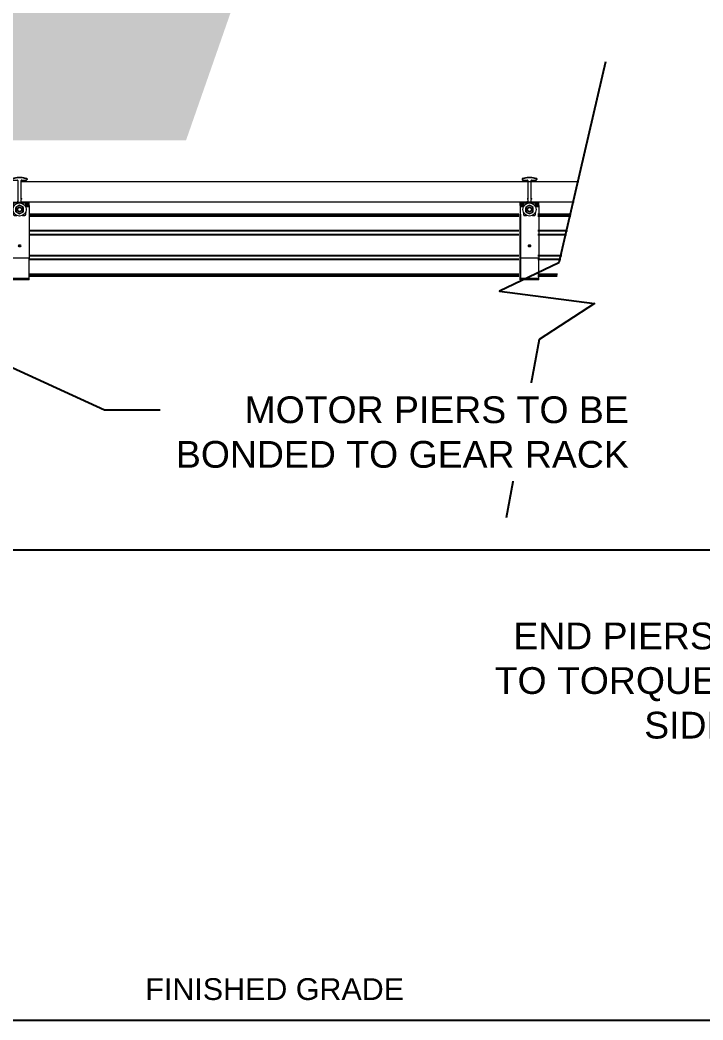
# Model space of a CAD drawing. Header units: feet. Extents: x -17 to 453, y -41 to 31.
# Drawn here: x 50.766 to 53.318, y -8.192 to -4.454 of the extents above; entities that cross this region are included whole.
import ezdxf
from ezdxf import colors
from ezdxf.entities.mleader import LeaderData, LeaderLine
from ezdxf.enums import TextEntityAlignment as Align
from ezdxf.math import Vec2, Vec3

# ---------------------------------------------------------------- set-up
doc = ezdxf.new("R2018")
doc.units = ezdxf.units.FT
doc.header["$MEASUREMENT"] = 0
for name, color, linetype in [('ATI CENTER SUPPORT', 7, 'Continuous'), ('DETL-RACK-FADE', 8, 'Continuous'), ('E-TEXT', 7, 'Continuous'), ('G-ANNO-TEXT', 1, 'Continuous'), ('S-ERTH', 9, 'Continuous')]:
    doc.layers.add(name, color=color, linetype=linetype)
doc.styles.add('NEI-A', font='arial.ttf')
doc.styles.get("Standard").update_dxf_attribs({"font": 'arial.ttf'})
doc.styles.add('Strata 3_32', font='arial.ttf', dxfattribs={"height": 0.09375})

# ---------------------------------------------------------------- blocks, each defined once
blk = doc.blocks.new('DETAIL_TITLE')
at = {"style": 'NEI-A', "flags": 8}
blk.add_attdef('#', text='', height=0.2, dxfattribs=at).set_placement((0.5922, -0.5109), align=Align.MIDDLE_CENTER)
at = {"lineweight": 30, "style": '', "flags": 104}
blk.add_attdef('DETAIL_TITLE', text='', height=0.2, dxfattribs=at).set_placement((0.9099, -0.5251), align=Align.BOTTOM_LEFT)
at = {"style": 'NEI-A'}
for tag, p in [('SCALE:', (0.9386, -0.7379)), ('1"_=_', (1.5474, -0.7379))]:
    blk.add_attdef(tag, text='', height=0.1, dxfattribs=at).set_placement(p, align=Align.BOTTOM_LEFT)
blk = doc.blocks.new('CLAMP')
at = {"color": 3, "linetype": 'Continuous', "lineweight": 15}
for p, q in [((-0.0144, 0.1299), (-0.0144, 0.1287)), ((-0.0048, 0.1326), (-0.0142, 0.1302)), ((-0.0048, 0.1315), (-0.0142, 0.129)), ((-0.0142, 0.1302), (-0.0142, 0.129)), ((-0.0131, 0.1275), (-0.004, 0.1275)), ((-0.0048, 0.1326), (-0.0048, 0.1315)), ((0.0048, 0.1326), (-0.0048, 0.1326)), ((0.0048, 0.1315), (-0.0048, 0.1315)), ((-0.0032, 0.1267), (-0.0032, 0.091)), ((0.0032, 0.1242), (0.0032, 0.1267)), ((0.0032, 0.091), (0.0032, 0.1242)), ((0.004, 0.1275), (0.0131, 0.1275)), ((0.0048, 0.1326), (0.0048, 0.1315)), ((0.0142, 0.1302), (0.0048, 0.1326)), ((0.0142, 0.129), (0.0048, 0.1315)), ((0.0142, 0.1302), (0.0142, 0.129)), ((0.0144, 0.1299), (0.0144, 0.1287)), ((-0.0182, 0.0808), (-0.0182, 0.0839)), ((-0.0182, 0.0782), (-0.0182, 0.0808)), ((-0.0182, 0.0808), (-0.0117, 0.0808)), ((-0.0182, 0.0782), (-0.0182, 0.0778)), ((-0.0182, 0.0782), (-0.0117, 0.0782)), ((-0.0182, 0.0778), (-0.0182, 0.0758)), ((-0.0117, 0.0778), (-0.0182, 0.0778)), ((-0.0117, 0.0828), (-0.0117, 0.0821)), ((-0.0117, 0.0821), (-0.0117, 0.0755)), ((-0.0072, 0.0839), (-0.0102, 0.0837)), ((-0.0102, 0.0839), (-0.0102, 0.0837)), ((-0.0035, 0.0851), (-0.0049, 0.0851)), ((-0.0035, 0.0851), (-0.0049, 0.0851)), ((-0.0049, 0.0848), (-0.0041, 0.0848)), ((-0.0041, 0.0841), (-0.0049, 0.084)), ((-0.0041, 0.0848), (-0.0041, 0.0841)), ((-0.0032, 0.0921), (-0.0037, 0.0916)), ((-0.0037, 0.0916), (-0.0037, 0.0905)), ((-0.0037, 0.0916), (-0.0037, 0.0916)), ((-0.0032, 0.091), (-0.0037, 0.0905)), ((-0.0037, 0.0905), (-0.0032, 0.09)), ((0, 0.0787), (-0.0036, 0.0766)), ((-0.0032, 0.09), (-0.0032, 0.0851)), ((0.0036, 0.0766), (0, 0.0787)), ((0.0032, 0.0921), (0.0037, 0.0916)), ((0.0032, 0.091), (0.0037, 0.0905)), ((0.0037, 0.0905), (0.0032, 0.09)), ((0.0032, 0.0839), (0.0032, 0.09)), ((0.0037, 0.0916), (0.0037, 0.0905)), ((0.0037, 0.0916), (0.0037, 0.0916)), ((0.0102, 0.0837), (0.0072, 0.0839)), ((0.0102, 0.0839), (0.0102, 0.0837)), ((0.0117, 0.0828), (0.0117, 0.0821)), ((0.0117, 0.0755), (0.0117, 0.0821)), ((0.0117, 0.0808), (0.0182, 0.0808)), ((0.0117, 0.0782), (0.0182, 0.0782)), ((0.0182, 0.0778), (0.0117, 0.0778)), ((0.0182, 0.0808), (0.0182, 0.0839)), ((0.0182, 0.0782), (0.0182, 0.0808)), ((0.0182, 0.0782), (0.0182, 0.0778)), ((0.0182, 0.0778), (0.0182, 0.0758)), ((-0.0182, 0.0758), (-0.0182, -0.0236)), ((-0.0117, 0.0758), (-0.0182, 0.0758)), ((-0.0117, 0.0652), (-0.0117, 0.0605)), ((-0.0101, 0.0589), (-0.0056, 0.0589)), ((-0.0036, 0.0766), (-0.0072, 0.0745)), ((-0.0072, 0.0704), (-0.0072, 0.0745)), ((-0.0072, 0.0662), (-0.0072, 0.0704)), ((-0.0072, 0.0662), (-0.0036, 0.0642)), ((-0.0036, 0.0642), (0, 0.0621)), ((0, 0.0621), (0.0036, 0.0642)), ((0.0072, 0.0745), (0.0036, 0.0766)), ((0.0036, 0.0642), (0.0072, 0.0662)), ((0.0056, 0.0589), (0.0101, 0.0589)), ((0.0072, 0.0704), (0.0072, 0.0745)), ((0.0072, 0.0662), (0.0072, 0.0704)), ((0.0182, 0.0758), (0.0117, 0.0758)), ((0.0117, 0.0605), (0.0117, 0.0652)), ((0.0182, 0.0758), (0.0182, -0.0236)), ((0.0182, -0.0236), (-0.0182, -0.0236)), ((-0.0182, -0.0633), (-0.0182, -0.0236)), ((0.0182, -0.0633), (0.0182, -0.0236)), ((0.0182, -0.0633), (-0.0182, -0.0633)), ((-0.0182, -0.0657), (-0.0182, -0.0633)), ((0.0182, -0.0657), (-0.0182, -0.0657)), ((0.0182, -0.0657), (0.0182, -0.0633))]:
    blk.add_line(p, q, dxfattribs=at)
at = {"color": 3}
for p, q in [((-0.0182, 0.0839), (0.0182, 0.0839)), ((-0.0182, 0.0612), (-0.0182, -0.0612))]:
    blk.add_line(p, q, dxfattribs=at)
at = {"color": 3, "linetype": 'Continuous', "lineweight": 15}
for radius in [0.0128, 0.0048, 0.0036]:
    blk.add_circle((0, 0.0704), radius, dxfattribs=at)
at = {"color": 3}
blk.add_circle((0, 0), 0.00147, dxfattribs=at)
at = {"color": 3, "linetype": 'Continuous', "lineweight": 15}
for centre, radius, start, end in [((-0.0141, 0.1299), 0.0003, 104.672, 179.9818), ((-0.0141, 0.1287), 0.0003, 104.672, 179.9818), ((-0.0131, 0.1287), 0.00128, 180.0273, 270.0273), ((-0.004, 0.1267), 0.000799, 0.0273, 90.0273), ((0.004, 0.1267), 0.000799, 89.9727, 179.9727), ((0.0131, 0.1287), 0.00128, 269.9727, 359.9727), ((0.0141, 0.1299), 0.0003, 0.0182, 75.328), ((0.0141, 0.1287), 0.0003, 0.0182, 75.328), ((-0.0103, 0.0829), 0.00139, 133.1103, 183.5333), ((-0.0101, 0.0821), 0.0016, 93.3224, 179.9748), ((-0.0042, 0.0851), 0.00101, 273.3224, 359.9748), ((0, 0.0704), 0.00719, 60, 120), ((0.0101, 0.0821), 0.0016, 0.0252, 86.6776), ((0.0102, 0.0828), 0.00154, 359.0792, 44.4283), ((-0.0101, 0.0605), 0.0016, 180.0273, 270.0273), ((0, 0.0704), 0.00719, 120, 180), ((0, 0.0704), 0.00719, 180, 240), ((0, 0.0704), 0.00719, 240, 300), ((0, 0.0704), 0.00719, 0, 60), ((0, 0.0704), 0.00719, 300, 0), ((0.0101, 0.0605), 0.0016, 269.9727, 359.9727)]:
    blk.add_arc(centre, radius, start, end, dxfattribs=at)
blk.add_ellipse((-0.0042, 0.0859), major_axis=(0, 0.00107), ratio=0.942202, start_param=3.200091, end_param=4.712389, dxfattribs=at)

msp = doc.modelspace()

# ---------------------------------------------------------------- linework, layer by layer
at = {"color": 5}
for p, q in [((50.79898, -5.18002), (52.63066, -5.18002)), ((50.79898, -5.18582), (52.63066, -5.18582)), ((52.70169, -5.18002), (52.82607, -5.18002)), ((52.70169, -5.18582), (52.82473, -5.18582)), ((50.79898, -5.24171), (52.63066, -5.24171)), ((50.79898, -5.25571), (52.63066, -5.25571)), ((52.70169, -5.24171), (52.81182, -5.24171)), ((52.70169, -5.25571), (52.80859, -5.25571)), ((50.79898, -5.33475), (52.63066, -5.33475)), ((52.70169, -5.33475), (52.79033, -5.33475)), ((50.79898, -5.34875), (52.63066, -5.34875)), ((52.70169, -5.34875), (52.78709, -5.34875)), ((50.79898, -5.40464), (52.63066, -5.40464)), ((50.79898, -5.41044), (52.63066, -5.41044)), ((52.70169, -5.40464), (52.77418, -5.40464)), ((52.70169, -5.41044), (52.77285, -5.41044))]:
    msp.add_line(p, q, dxfattribs=at)
at = {"color": 7}
msp.add_lwpolyline([(52.95351, -4.611), (52.78014, -5.36153), (52.55762, -5.4679), (52.91291, -5.51354), (52.70624, -5.64813), (52.583, -6.31465)], dxfattribs=at)
at = {"layer": 'ATI CENTER SUPPORT', "color": 1, "linetype": 'Continuous', "lineweight": 15}
for p, q in [((52.85396, -5.05927), (50.77071, -5.05927)), ((52.83644, -5.13512), (50.77069, -5.13512))]:
    msp.add_line(p, q, dxfattribs=at)
at = {"layer": 'DETL-RACK-FADE', "linetype": 'Continuous', "lineweight": 15}
msp.add_line((51.15212, -8.19176), (51.34191, -8.19176), dxfattribs=at)
at = {"layer": 'S-ERTH'}
msp.add_lwpolyline([(45.10162, -8.19176), (66.76526, -8.19176)], dxfattribs=at)

# ---------------------------------------------------------------- block references
at = {"xscale": 1.929391595262352, "yscale": 1.929391595262352, "zscale": 1.929391595262352}
for p in [(50.76501, -5.29861), (52.67004, -5.29861)]:
    msp.add_blockref('CLAMP', p, dxfattribs=at)
at = {"layer": 'G-ANNO-TEXT'}
ref = msp.add_blockref('DETAIL_TITLE', (45.86472, 2.97376), dxfattribs=at)
lines = msp.add_mtext('{\\LMOTOR SUPPORT POST/END OF TRACKER GROUNDING (ABOVE GROUND)}', dxfattribs={"layer": '0', "insert": (46.77461, 2.74862), "char_height": 7.6528868, "attachment_point": 1})
ref.add_attrib('DETAIL_TITLE', '', (46.77461, 2.74862)).embed_mtext(lines)

# ---------------------------------------------------------------- texts
at = {"layer": 'E-TEXT', "insert": (51.13658, -8.03558), "char_height": 0.0813962, "width": 1.1625092, "attachment_point": 1, "style": 'Strata 3_32', "bg_fill": 3, "box_fill_scale": 1.5, "bg_fill_color": 256, "bg_fill_transparency": 0}
msp.add_mtext('\\pxqc;FINISHED GRADE', dxfattribs=at)

# ---------------------------------------------------------------- next in the draw order: leaders
at = {"layer": 'G-ANNO-TEXT'}
ml = msp.add_multileader_mtext('Standard', dxfattribs=at)
ml.set_content('END PIERS TO BE BONDED TO TORQUE TUBE ON BOTH SIDES OF TRACKER', color=256, style='NEI-A')
ml.set_leader_properties()
ml.build(insert=Vec2(0, 0))
ml.multileader.update_dxf_attribs({"dogleg_length": 0.20776, "arrow_head_size": 0.17313})
ctx = ml.context
ctx.base_point, ctx.char_height, ctx.arrow_head_size, ctx.landing_gap_size, ctx.plane_origin = Vec3(52.48506, -6.75729), 0.1, 0.17313, 0.06925, Vec3(55.24285, -4.76439)
ctx.text_align_type = 2
notes = []
notes.append((ctx, [(1, (1, 1, 0), (54.73384, -6.75729), (-1, 0), 0.20776, [(0, [(55.04259, -6.00987)], 0, [])])]))
ctx.mtext.insert, ctx.mtext.width, ctx.mtext.alignment, ctx.mtext.line_spacing_style, ctx.mtext.flow_direction = Vec3(54.45683, -6.70643), 1.9293765, 3, 2, 5
ctx.mtext.has_bg_fill, ctx.mtext.bg_color, ctx.mtext.bg_scale_factor, ctx.mtext.bg_transparency, ctx.mtext.use_window_bg_color = 1, -1073741824, 1.5, 0, 1
for ctx, leaders in notes:
    for number, flags, end, landing, length, lines in leaders:
        leader = LeaderData()
        leader.index, (leader.has_last_leader_line, leader.has_dogleg_vector, leader.attachment_direction) = number, flags
        leader.last_leader_point, leader.dogleg_vector, leader.dogleg_length = Vec3(end), Vec3(landing), length
        for number, points, colour, breaks in lines:
            line = LeaderLine()
            line.index, line.vertices, line.color, line.breaks = number, Vec3.list(points), colors.encode_raw_color(colour), breaks
            leader.lines.append(line)
        ctx.leaders.append(leader)

# ---------------------------------------------------------------- next in the draw order: leaders
ml = msp.add_multileader_mtext('Standard', dxfattribs=at)
ml.set_content('MOTOR PIERS TO BE BONDED TO GEAR RACK', color=256, style='NEI-A')
ml.set_leader_properties()
ml.build(insert=Vec2(0, 0))
ml.multileader.update_dxf_attribs({"dogleg_length": 0.20776, "arrow_head_size": 0.17313})
ctx = ml.context
ctx.base_point, ctx.char_height, ctx.arrow_head_size, ctx.landing_gap_size, ctx.plane_origin = Vec3(51.29005, -5.91192), 0.1, 0.17313, 0.06925, Vec3(49.42105, -4.23286)
ctx.text_align_type = 2
notes = []
notes.append((ctx, [(1, (1, 1, 0), (51.08229, -5.91192), (1, 0), 0.20776, [(0, [(50.27769, -5.54187)], 0, [])])]))
ctx.mtext.insert, ctx.mtext.width, ctx.mtext.alignment, ctx.mtext.line_spacing_style, ctx.mtext.flow_direction = Vec3(53.04095, -5.86107), 1.6928827, 3, 2, 5
ctx.mtext.has_bg_fill, ctx.mtext.bg_color, ctx.mtext.bg_scale_factor, ctx.mtext.bg_transparency, ctx.mtext.use_window_bg_color = 1, -1073741824, 1.5, 0, 1
for ctx, leaders in notes:
    for number, flags, end, landing, length, lines in leaders:
        leader = LeaderData()
        leader.index, (leader.has_last_leader_line, leader.has_dogleg_vector, leader.attachment_direction) = number, flags
        leader.last_leader_point, leader.dogleg_vector, leader.dogleg_length = Vec3(end), Vec3(landing), length
        for number, points, colour, breaks in lines:
            line = LeaderLine()
            line.index, line.vertices, line.color, line.breaks = number, Vec3.list(points), colors.encode_raw_color(colour), breaks
            leader.lines.append(line)
        ctx.leaders.append(leader)

doc.saveas('drawing.dxf')
